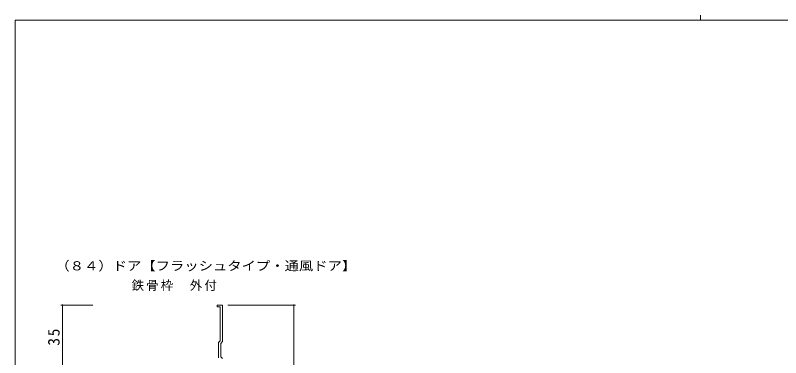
# Model space of a CAD drawing. Units: millimetres on the paper. Extents: x -420 to 373, y -297 to 267.
# Drawn here: x -417.7 to 12.4, y 74.9 to 267.2 of the extents above; entities that cross this region are included whole.
import ezdxf
from ezdxf.enums import TextEntityAlignment as Align

# ---------------------------------------------------------------- set-up
doc = ezdxf.new("R2010")
doc.units = ezdxf.units.MM
for name, color, linetype, lineweight in [('0-1_YKK_ZWAK', 7, 'Continuous', 9), ('0-3_YKK_11', 7, 'Continuous', 9), ('0-5_YKK_D', 6, 'Continuous', 9)]:
    doc.layers.add(name, color=color, linetype=linetype, lineweight=lineweight)
doc.layers.add('0-2_USER1', color=2, linetype='Continuous')
doc.styles.add('ＭＳ ゴシック', font='')
doc.styles.get('ＭＳ ゴシック').set_extended_font_data('MS Gothic')

msp = doc.modelspace()

# ---------------------------------------------------------------- linework, layer by layer
at = {"layer": '0-1_YKK_ZWAK'}
for p, q in [((-32.686, 267.225), (-32.686, 264.425)), ((-417.7, -260.575), (-417.7, 264.425)), ((352.3, 264.425), (-417.7, 264.425))]:
    msp.add_line(p, q, dxfattribs=at)
at = {"layer": '0-3_YKK_11'}
for p, q in [((-304.188, 104.424), (-304.188, 103.424)), ((-301.188, 104.424), (-304.188, 104.424)), ((-304.188, 103.424), (-302.488, 103.424)), ((-302.488, 103.424), (-302.488, 84.424)), ((-301.188, 83.886), (-301.188, 104.424)), ((-302.488, 84.424), (-303.488, 83.424)), ((-303.488, 83.424), (-303.488, 74.87)), ((-302.188, 82.886), (-301.188, 83.886)), ((-302.188, 75.424), (-302.188, 82.886)), ((-301.188, 74.424), (-302.188, 75.424))]:
    msp.add_line(p, q, dxfattribs=at)
at = {"layer": '0-5_YKK_D'}
for p, q in [((-374.188, 104.424), (-392.188, 104.424)), ((-391.188, 104.424), (-391.188, 69.424)), ((-298.189, 104.424), (-260.189, 104.424)), ((-298.189, 104.424), (-260.189, 104.424)), ((-261.189, 34.424), (-261.189, 104.424)), ((-261.189, 34.424), (-261.189, 104.424))]:
    msp.add_line(p, q, dxfattribs=at)
for centre, start, end in [((-391.188, 104.424), 90, 270), ((-391.188, 104.424), 270, 90), ((-261.189, 104.424), 90, 270), ((-261.189, 104.424), 90, 270), ((-261.189, 104.424), 270, 90), ((-261.189, 104.424), 270, 90)]:
    msp.add_arc(centre, 0.159, start, end, dxfattribs=at)

# ---------------------------------------------------------------- texts
at = {"layer": '0-2_USER1', "style": 'ＭＳ ゴシック', "width": 1.15}
msp.add_text('（８４）ドア【フラッシュタイプ・通風ドア】', height=5.132, dxfattribs=at).set_placement((-395.181, 122.377), align=Align.BOTTOM_LEFT)
at = {"layer": '0-2_USER1', "insert": (-352.376, 112.377), "char_height": 5.132, "attachment_point": 7, "style": 'ＭＳ ゴシック'}
msp.add_mtext('\\T1.17;鉄骨枠\\~\\~外付', dxfattribs=at)
at = {"layer": '0-5_YKK_D', "insert": (-392.688, 81.644), "char_height": 6.598, "attachment_point": 7, "rotation": 90, "style": 'ＭＳ ゴシック'}
msp.add_mtext('\\T1.24;\\W0.95;35', dxfattribs=at)

doc.saveas('drawing.dxf')
